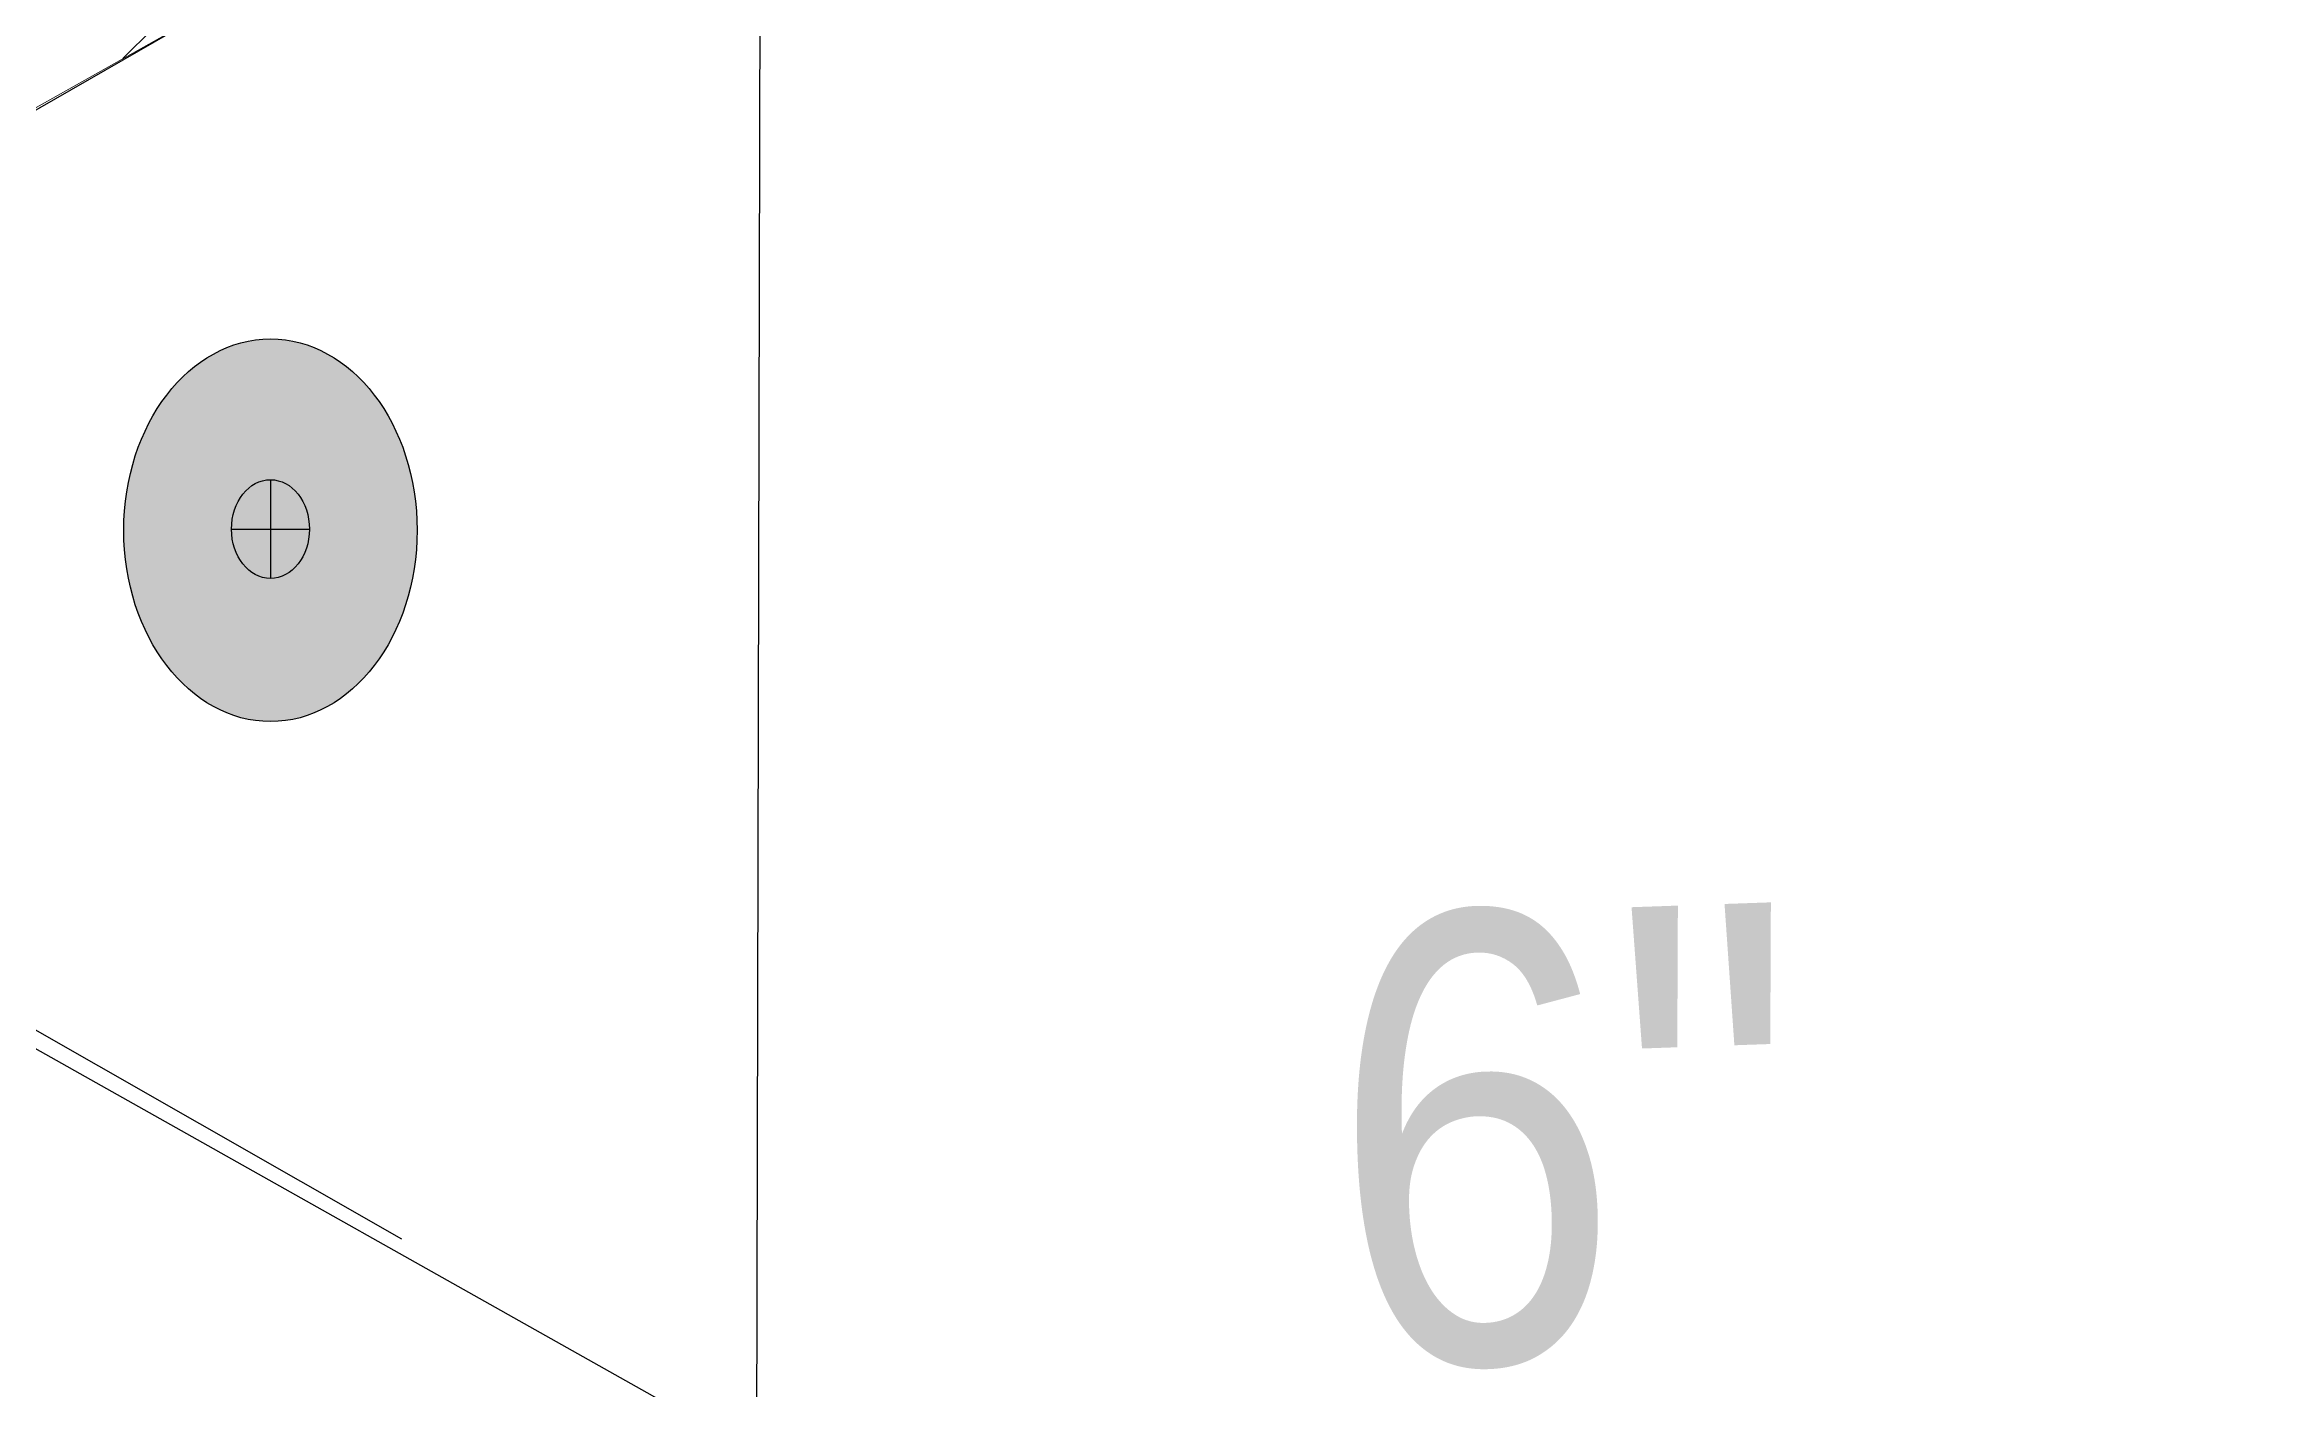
# Model space of a CAD drawing. Extents: x -1337 to 5791, y -3809 to 1769.
# Drawn here: x 4459.4 to 4515.1, y -2119.7 to -2086.1 of the extents above; entities that cross this region are included whole.
import ezdxf

# ---------------------------------------------------------------- set-up
doc = ezdxf.new("R2010")
doc.units = 0
doc.header["$MEASUREMENT"] = 0
doc.linetypes.add('AI-Linetype-61', pattern=[13.504076, 9.002717, -4.501359])
doc.linetypes.add('AI-Linetype-62', pattern=[13.504076, 9.002717, -4.501359])
for name, color, linetype, lineweight in [('G-ANNO-TTLB', 7, 'Continuous', 0), ('Layer 12', 7, 'Continuous', 0), ('TYVEK', 7, 'Continuous', 0), ('WALL SCRATCH', 7, 'Continuous', 0), ('X-REF - TRACED', 7, 'Continuous', 0)]:
    doc.layers.add(name, color=color, linetype=linetype, lineweight=lineweight)

# ---------------------------------------------------------------- blocks, each defined once
blk = doc.blocks.new('Block_291')
at = {"layer": 'WALL SCRATCH', "true_color": 0x003b71, "transparency": 33554687}
h = blk.add_hatch(color=156, dxfattribs=at)
h.dxf.hatch_style = 2
edge = h.paths.add_edge_path()
edge.add_ellipse((4465.073, -2098.216), major_axis=(0, 4.781), ratio=0.766948, start_angle=0, end_angle=360)
at = {"layer": 'WALL SCRATCH', "color": 18, "lineweight": 25, "true_color": 0x080808}
for p, q in [((4465.073, -2096.952), (4465.073, -2099.42)), ((4464.1, -2098.186), (4466.047, -2098.186))]:
    blk.add_line(p, q, dxfattribs=at)
at = {"layer": 'WALL SCRATCH', "color": 8, "lineweight": 25, "true_color": 0x808080}
blk.add_lwpolyline([(4464.561, -2103.327)], dxfattribs=at)
at = {"layer": 'WALL SCRATCH', "color": 18, "lineweight": 25, "true_color": 0x000000}
blk.add_ellipse((4465.073, -2098.216), major_axis=(0, 4.781), ratio=0.766948, dxfattribs=at)
at = {"layer": 'WALL SCRATCH', "color": 18, "lineweight": 25, "true_color": 0x080808}
blk.add_ellipse((4465.073, -2098.186), major_axis=(0, 1.234), ratio=0.788846, dxfattribs=at)
blk = doc.blocks.new('Block_289')
at = {"layer": 'WALL SCRATCH'}
blk.add_blockref('Block_291', (0, 0), dxfattribs=at)
blk = doc.blocks.new('Block_284')
at = {"layer": 'WALL SCRATCH'}
blk.add_blockref('Block_289', (0, 0), dxfattribs=at)
blk = doc.blocks.new('Block_304')
at = {"layer": 'WALL SCRATCH', "true_color": 0x003b71, "transparency": 33554687}
h = blk.add_hatch(color=156, dxfattribs=at)
h.dxf.hatch_style = 2
edge = h.paths.add_edge_path()
edge.add_ellipse((4465.073, -2098.216), major_axis=(0, 4.781), ratio=0.766948, start_angle=0, end_angle=360)
at = {"layer": 'WALL SCRATCH', "color": 18, "lineweight": 25, "true_color": 0x080808}
for p, q in [((4465.073, -2096.952), (4465.073, -2099.42)), ((4464.1, -2098.186), (4466.047, -2098.186))]:
    blk.add_line(p, q, dxfattribs=at)
at = {"layer": 'WALL SCRATCH', "color": 8, "lineweight": 25, "true_color": 0x808080}
blk.add_lwpolyline([(4464.561, -2103.327)], dxfattribs=at)
at = {"layer": 'WALL SCRATCH', "color": 18, "lineweight": 25, "true_color": 0x000000}
blk.add_ellipse((4465.073, -2098.216), major_axis=(0, 4.781), ratio=0.766948, dxfattribs=at)
at = {"layer": 'WALL SCRATCH', "color": 18, "lineweight": 25, "true_color": 0x080808}
blk.add_ellipse((4465.073, -2098.186), major_axis=(0, 1.234), ratio=0.788846, dxfattribs=at)
blk = doc.blocks.new('Block_302')
at = {"layer": 'WALL SCRATCH'}
blk.add_blockref('Block_304', (0, 0), dxfattribs=at)
blk = doc.blocks.new('Block_297')
at = {"layer": 'WALL SCRATCH'}
blk.add_blockref('Block_302', (0, 0), dxfattribs=at)
blk = doc.blocks.new('Block_548')
at = {"layer": 'TYVEK', "color": 33, "lineweight": 25, "true_color": 0xcc9966}
blk.add_lwpolyline([(4460.162, -2090.49)], dxfattribs=at)
blk = doc.blocks.new('Block_549')
at = {"layer": 'TYVEK', "color": 2, "lineweight": 25, "true_color": 0xffff00}
blk.add_lwpolyline([(4460.162, -2109.975)], dxfattribs=at)
blk = doc.blocks.new('Block_550')
at = {"layer": 'TYVEK', "color": 1, "lineweight": 25, "true_color": 0xff0000}
blk.add_lwpolyline([(4460.162, -2111.206)], dxfattribs=at)
blk = doc.blocks.new('Block_553')
at = {"layer": 'TYVEK', "color": 1, "lineweight": 25, "true_color": 0xff0000}
blk.add_lwpolyline([(4460.162, -2111.206)], dxfattribs=at)
blk = doc.blocks.new('Block_555')
at = {"layer": 'TYVEK', "color": 4, "linetype": 'AI-Linetype-61', "lineweight": 25, "true_color": 0x00ffff}
blk.add_lwpolyline([(4481.132, -2097.857)], dxfattribs=at)
at = {"layer": 'TYVEK', "color": 4, "linetype": 'AI-Linetype-62', "lineweight": 25, "true_color": 0x00ffff}
blk.add_lwpolyline([(4460.183, -2109.83)], dxfattribs=at)
blk = doc.blocks.new('Block_557')
at = {"layer": 'TYVEK', "color": 4, "lineweight": 25, "true_color": 0x00ffff}
for points in [[(4486.305, -2086.085)], [(4486.305, -2119.52)]]:
    blk.add_lwpolyline(points, dxfattribs=at)
blk = doc.blocks.new('Block_559')
at = {"layer": 'TYVEK', "color": 4, "lineweight": 25, "true_color": 0x00ffff}
blk.add_lwpolyline([(4460.183, -2109.83)], dxfattribs=at)
blk = doc.blocks.new('Block_560')
at = {"layer": 'TYVEK', "color": 2, "lineweight": 25, "true_color": 0xffff00}
blk.add_lwpolyline([(4460.162, -2109.975)], dxfattribs=at)
blk = doc.blocks.new('Block_561')
at = {"layer": 'TYVEK', "color": 2, "lineweight": 25, "true_color": 0xffff00}
blk.add_lwpolyline([(4459.865, -2105.434)], dxfattribs=at)
blk = doc.blocks.new('Block_562')
at = {"layer": 'TYVEK', "color": 1, "lineweight": 25, "true_color": 0xff0000}
blk.add_lwpolyline([(4460.162, -2111.206)], dxfattribs=at)
blk = doc.blocks.new('Block_563')
at = {"layer": 'TYVEK', "color": 1, "lineweight": 25, "true_color": 0xff0000}
blk.add_lwpolyline([(4460.183, -2109.419)], dxfattribs=at)
blk = doc.blocks.new('Block_570')
at = {"layer": 'TYVEK', "color": 1, "lineweight": 25, "true_color": 0xff0000}
blk.add_lwpolyline([(4460.283, -2111.549)], dxfattribs=at)
blk = doc.blocks.new('Block_589')
at = {"layer": 'TYVEK', "color": 1, "lineweight": 25, "true_color": 0xff0000}
blk.add_lwpolyline([(4460.87, -2112.767)], dxfattribs=at)
blk = doc.blocks.new('Block_790')
at = {"layer": 'X-REF - TRACED', "true_color": 0x848484, "transparency": 33554687}
h = blk.add_hatch(color=252, dxfattribs=at)
h.dxf.hatch_style = 2
h.paths.add_polyline_path([(4425.76, -2116.829), (4425.76, -2123.979), (4422.95, -2122.359), (4422.95, -2115.199)])
h = blk.add_hatch(color=252, dxfattribs=at)
h.dxf.hatch_style = 2
edge = h.paths.add_edge_path()
edge.add_spline(control_points=[(4448.9, -2125.849), (4448.51, -2130.139), (4447.669, -2132.559), (4445.629, -2135.449), (4445.629, -2135.449), (4442.629, -2133.719), (4442.629, -2133.719), (4440.58, -2128.609), (4439.679, -2125.249), (4439.359, -2120.809), (4439.599, -2120.799), (4439.83, -2120.779), (4440.059, -2120.739), (4440.059, -2120.739), (4442.059, -2121.899), (4442.059, -2121.899), (4442.27, -2125.869), (4442.999, -2128.899), (4444.119, -2132.079), (4445.27, -2130.209), (4446.02, -2128.029), (4446.2, -2124.289), (4446.2, -2124.289), (4448.9, -2125.849), (4448.9, -2125.849)], knot_values=[0, 0, 0, 0, 1, 1, 1, 2, 2, 2, 3, 3, 3, 4, 4, 4, 5, 5, 5, 6, 6, 6, 7, 7, 7, 8, 8, 8, 8], degree=3, periodic=0)
h = blk.add_hatch(color=252, dxfattribs=at)
h.dxf.hatch_style = 2
edge = h.paths.add_edge_path()
edge.add_spline(control_points=[(4456.489, -2134.889), (4456.489, -2134.889), (4452.77, -2132.739), (4452.77, -2132.739), (4452.939, -2131.309), (4453.689, -2130.819), (4454.82, -2131.469), (4455.9, -2132.099), (4456.489, -2133.359), (4456.489, -2134.619), (4456.489, -2134.619), (4456.489, -2134.889), (4456.489, -2134.889)], knot_values=[0, 0, 0, 0, 1, 1, 1, 2, 2, 2, 3, 3, 3, 4, 4, 4, 4], degree=3, periodic=0)
edge = h.paths.add_edge_path()
edge.add_spline(control_points=[(4459.08, -2136.559), (4459.08, -2133.549), (4457.39, -2130.479), (4454.82, -2128.999), (4451.939, -2127.339), (4449.96, -2128.619), (4449.96, -2132.199), (4449.96, -2135.929), (4452.119, -2139.469), (4455.28, -2141.289), (4456.57, -2142.039), (4457.849, -2142.459), (4458.71, -2142.509), (4458.71, -2142.509), (4458.28, -2139.759), (4458.28, -2139.759), (4457.429, -2139.679), (4456.51, -2139.389), (4455.549, -2138.839), (4453.979, -2137.929), (4453.059, -2136.589), (4452.799, -2134.649), (4452.799, -2134.649), (4458.999, -2138.219), (4458.999, -2138.219), (4459.039, -2137.799), (4459.08, -2137.239), (4459.08, -2136.559)], knot_values=[0, 0, 0, 0, 1, 1, 1, 2, 2, 2, 3, 3, 3, 4, 4, 4, 5, 5, 5, 6, 6, 6, 7, 7, 7, 8, 8, 8, 9, 9, 9, 9], degree=3, periodic=0)
h = blk.add_hatch(color=252, dxfattribs=at)
h.dxf.hatch_style = 2
edge = h.paths.add_edge_path()
edge.add_spline(control_points=[(4467.099, -2141.709), (4468.669, -2140.929), (4469.53, -2139.699), (4469.59, -2137.799), (4469.59, -2137.799), (4466.909, -2136.249), (4466.909, -2136.249), (4466.59, -2138.249), (4465.689, -2139.299), (4463.849, -2139.609), (4463.849, -2139.609), (4463.849, -2129.689), (4463.849, -2129.689), (4463.849, -2129.689), (4461.14, -2128.279), (4461.14, -2128.279), (4461.14, -2128.279), (4461.14, -2144.409), (4461.14, -2144.409), (4461.14, -2144.409), (4463.849, -2145.969), (4463.849, -2145.969), (4463.849, -2145.969), (4463.849, -2142.599), (4463.849, -2142.599), (4464.32, -2142.529), (4464.749, -2142.439), (4465.159, -2142.339), (4465.159, -2142.339), (4467.419, -2148.029), (4467.419, -2148.029), (4467.419, -2148.029), (4470.359, -2149.729), (4470.359, -2149.729), (4470.359, -2149.729), (4467.099, -2141.709), (4467.099, -2141.709)], knot_values=[0, 0, 0, 0, 1, 1, 1, 2, 2, 2, 3, 3, 3, 4, 4, 4, 5, 5, 5, 6, 6, 6, 7, 7, 7, 8, 8, 8, 9, 9, 9, 10, 10, 10, 11, 11, 11, 12, 12, 12, 12], degree=3, periodic=0)
at = {"layer": 'X-REF - TRACED'}
blk.add_lwpolyline([(4425.76, -2116.829), (4425.76, -2123.979), (4422.95, -2122.359), (4422.95, -2115.199)], close=True, dxfattribs=at)
for points, knots in [([(4448.9, -2125.849), (4448.51, -2130.139), (4447.669, -2132.559), (4445.629, -2135.449), (4445.629, -2135.449), (4442.629, -2133.719), (4442.629, -2133.719), (4440.58, -2128.609), (4439.679, -2125.249), (4439.359, -2120.809), (4439.599, -2120.799), (4439.83, -2120.779), (4440.059, -2120.739), (4440.059, -2120.739), (4442.059, -2121.899), (4442.059, -2121.899), (4442.27, -2125.869), (4442.999, -2128.899), (4444.119, -2132.079), (4445.27, -2130.209), (4446.02, -2128.029), (4446.2, -2124.289), (4446.2, -2124.289), (4448.9, -2125.849), (4448.9, -2125.849)], [0, 0, 0, 0, 1, 1, 1, 2, 2, 2, 3, 3, 3, 4, 4, 4, 5, 5, 5, 6, 6, 6, 7, 7, 7, 8, 8, 8, 8]), ([(4459.08, -2136.559), (4459.08, -2133.549), (4457.39, -2130.479), (4454.82, -2128.999), (4451.939, -2127.339), (4449.96, -2128.619), (4449.96, -2132.199), (4449.96, -2135.929), (4452.119, -2139.469), (4455.28, -2141.289), (4456.57, -2142.039), (4457.849, -2142.459), (4458.71, -2142.509), (4458.71, -2142.509), (4458.28, -2139.759), (4458.28, -2139.759), (4457.429, -2139.679), (4456.51, -2139.389), (4455.549, -2138.839), (4453.979, -2137.929), (4453.059, -2136.589), (4452.799, -2134.649), (4452.799, -2134.649), (4458.999, -2138.219), (4458.999, -2138.219), (4459.039, -2137.799), (4459.08, -2137.239), (4459.08, -2136.559)], [0, 0, 0, 0, 1, 1, 1, 2, 2, 2, 3, 3, 3, 4, 4, 4, 5, 5, 5, 6, 6, 6, 7, 7, 7, 8, 8, 8, 9, 9, 9, 9]), ([(4467.099, -2141.709), (4468.669, -2140.929), (4469.53, -2139.699), (4469.59, -2137.799), (4469.59, -2137.799), (4466.909, -2136.249), (4466.909, -2136.249), (4466.59, -2138.249), (4465.689, -2139.299), (4463.849, -2139.609), (4463.849, -2139.609), (4463.849, -2129.689), (4463.849, -2129.689), (4463.849, -2129.689), (4461.14, -2128.279), (4461.14, -2128.279), (4461.14, -2128.279), (4461.14, -2144.409), (4461.14, -2144.409), (4461.14, -2144.409), (4463.849, -2145.969), (4463.849, -2145.969), (4463.849, -2145.969), (4463.849, -2142.599), (4463.849, -2142.599), (4464.32, -2142.529), (4464.749, -2142.439), (4465.159, -2142.339), (4465.159, -2142.339), (4467.419, -2148.029), (4467.419, -2148.029), (4467.419, -2148.029), (4470.359, -2149.729), (4470.359, -2149.729), (4470.359, -2149.729), (4467.099, -2141.709), (4467.099, -2141.709)], [0, 0, 0, 0, 1, 1, 1, 2, 2, 2, 3, 3, 3, 4, 4, 4, 5, 5, 5, 6, 6, 6, 7, 7, 7, 8, 8, 8, 9, 9, 9, 10, 10, 10, 11, 11, 11, 12, 12, 12, 12]), ([(4456.489, -2134.889), (4456.489, -2134.889), (4452.77, -2132.739), (4452.77, -2132.739), (4452.939, -2131.309), (4453.689, -2130.819), (4454.82, -2131.469), (4455.9, -2132.099), (4456.489, -2133.359), (4456.489, -2134.619), (4456.489, -2134.619), (4456.489, -2134.889), (4456.489, -2134.889)], [0, 0, 0, 0, 1, 1, 1, 2, 2, 2, 3, 3, 3, 4, 4, 4, 4])]:
    blk.add_open_spline(points, degree=3, knots=knots, dxfattribs=at)
blk = doc.blocks.new('Block_789')
at = {"layer": 'X-REF - TRACED', "true_color": 0x848484, "transparency": 33554687}
h = blk.add_hatch(color=252, dxfattribs=at)
h.dxf.hatch_style = 2
edge = h.paths.add_edge_path()
edge.add_spline(control_points=[(4438.57, -2120.879), (4438.57, -2120.879), (4434.229, -2133.819), (4434.229, -2133.819), (4434.229, -2133.819), (4431.53, -2132.249), (4431.53, -2132.249), (4431.53, -2132.249), (4432.919, -2128.109), (4432.919, -2128.109), (4432.919, -2128.109), (4432.369, -2127.799), (4432.369, -2127.799), (4430.999, -2124.369), (4430.15, -2121.739), (4429.64, -2119.029), (4430.489, -2119.459), (4431.369, -2119.809), (4432.26, -2120.089), (4432.59, -2122.079), (4433.08, -2123.879), (4433.71, -2125.729), (4433.71, -2125.729), (4435.369, -2120.769), (4435.369, -2120.769), (4436.439, -2120.909), (4437.51, -2120.939), (4438.57, -2120.879)], knot_values=[0, 0, 0, 0, 1, 1, 1, 2, 2, 2, 3, 3, 3, 4, 4, 4, 5, 5, 5, 6, 6, 6, 7, 7, 7, 8, 8, 8, 9, 9, 9, 9], degree=3, periodic=0)
at = {"layer": 'X-REF - TRACED'}
blk.add_open_spline([(4438.57, -2120.879), (4438.57, -2120.879), (4434.229, -2133.819), (4434.229, -2133.819), (4434.229, -2133.819), (4431.53, -2132.249), (4431.53, -2132.249), (4431.53, -2132.249), (4432.919, -2128.109), (4432.919, -2128.109), (4432.919, -2128.109), (4432.369, -2127.799), (4432.369, -2127.799), (4430.999, -2124.369), (4430.15, -2121.739), (4429.64, -2119.029), (4430.489, -2119.459), (4431.369, -2119.809), (4432.26, -2120.089), (4432.59, -2122.079), (4433.08, -2123.879), (4433.71, -2125.729), (4433.71, -2125.729), (4435.369, -2120.769), (4435.369, -2120.769), (4436.439, -2120.909), (4437.51, -2120.939), (4438.57, -2120.879)], degree=3, knots=[0, 0, 0, 0, 1, 1, 1, 2, 2, 2, 3, 3, 3, 4, 4, 4, 5, 5, 5, 6, 6, 6, 7, 7, 7, 8, 8, 8, 9, 9, 9, 9], dxfattribs=at)
blk.add_blockref('Block_790', (0, 0), dxfattribs=at)
blk = doc.blocks.new('Block_788')
at = {"layer": 'X-REF - TRACED'}
blk.add_blockref('Block_789', (0, 0), dxfattribs=at)
blk = doc.blocks.new('Block_787')
at = {"layer": 'X-REF - TRACED'}
blk.add_blockref('Block_788', (0, 0), dxfattribs=at)
blk = doc.blocks.new('Block_786')
at = {"layer": 'X-REF - TRACED'}
blk.add_blockref('Block_787', (0, 0), dxfattribs=at)

msp = doc.modelspace()

# ---------------------------------------------------------------- hatches: boundary and pattern name
at = {"layer": 'G-ANNO-TTLB', "true_color": 0xff00ff, "transparency": 33554687}
h = msp.add_hatch(color=6, dxfattribs=at)
edge = h.paths.add_edge_path()
edge.add_spline(control_points=[(5472, -3692.604), (5472, -3692.604), (2542.482, -3692.604), (2542.482, -3692.604), (2542.482, -3692.604), (2542.482, -1235.604), (2542.482, -1235.604), (2542.482, -1235.604), (5472, -1235.604), (5472, -1235.604), (5472, -1235.604), (5472, -3692.604), (5472, -3692.604)], knot_values=[0, 0, 0, 0, 1, 1, 1, 2, 2, 2, 3, 3, 3, 4, 4, 4, 4], degree=3, periodic=0)
edge = h.paths.add_edge_path()
edge.add_spline(control_points=[(2551.482, -1244.604), (2551.482, -1244.604), (2551.482, -3683.604), (2551.482, -3683.604), (2551.482, -3683.604), (5463, -3683.604), (5463, -3683.604), (5463, -3683.604), (5463, -1244.604), (5463, -1244.604), (5463, -1244.604), (2551.482, -1244.604), (2551.482, -1244.604)], knot_values=[0, 0, 0, 0, 1, 1, 1, 2, 2, 2, 3, 3, 3, 4, 4, 4, 4], degree=3, periodic=0)
edge.add_line((2551.482, -1244.604), (2551.482, -1244.604))
at = {"layer": 'Layer 12', "true_color": 0x000000, "transparency": 33554457}
h = msp.add_hatch(dxfattribs=at)
h.set_pattern_fill('_U', color=18, scale=10, angle=45, style=2, pattern_type=0)
h.set_pattern_definition([(45, (0, 0), (-7.071067, 7.071069), [])])
h.paths.add_polyline_path([(4464.238, -2084.821), (4429.416, -2104.405), (4429.517, -2093.159), (4463.786, -2072.482)])

# ---------------------------------------------------------------- linework, layer by layer
at = {"layer": 'G-ANNO-TTLB'}
for points in [[(5472, -3692.604), (5472, -3692.604), (2542.482, -3692.604), (2542.482, -3692.604), (2542.482, -3692.604), (2542.482, -1235.604), (2542.482, -1235.604), (2542.482, -1235.604), (5472, -1235.604), (5472, -1235.604), (5472, -1235.604), (5472, -3692.604), (5472, -3692.604)], [(2551.482, -1244.604), (2551.482, -1244.604), (2551.482, -3683.604), (2551.482, -3683.604), (2551.482, -3683.604), (5463, -3683.604), (5463, -3683.604), (5463, -3683.604), (5463, -1244.604), (5463, -1244.604), (5463, -1244.604), (2551.482, -1244.604), (2551.482, -1244.604)]]:
    msp.add_open_spline(points, degree=3, knots=[0, 0, 0, 0, 1, 1, 1, 2, 2, 2, 3, 3, 3, 4, 4, 4, 4], dxfattribs=at)
at = {"layer": 'Layer 12'}
msp.add_lwpolyline([(4464.238, -2084.821), (4429.416, -2104.405), (4429.517, -2093.159), (4463.786, -2072.482)], close=True, dxfattribs=at)
at = {"layer": 'TYVEK', "color": 1, "lineweight": 25, "true_color": 0xff0000}
msp.add_line((4431.467, -2095.58), (4499.063, -2133.586), dxfattribs=at)
at = {"layer": 'TYVEK', "color": 4, "lineweight": 25, "true_color": 0x00ffff}
msp.add_line((4454.722, -2108.151), (4468.351, -2115.923), dxfattribs=at)
msp.add_lwpolyline([(4429.197, -2104.941), (4429.196, -2093.326), (4464.206, -2071.997), (4464.238, -2084.821)], close=True, dxfattribs=at)
at = {"layer": 'TYVEK', "color": 33, "lineweight": 25, "true_color": 0xcc9966}
msp.add_lwpolyline([(4460.162, -2090.49)], dxfattribs=at)
at = {"layer": 'TYVEK', "color": 1, "lineweight": 25, "true_color": 0xff0000}
msp.add_lwpolyline([(4478.879, -2090.708)], dxfattribs=at)
at = {"layer": 'WALL SCRATCH', "color": 18, "lineweight": 25, "true_color": 0x000000}
msp.add_line((4477.718, -1894.617), (4477.115, -2171.206), dxfattribs=at)
msp.add_line((4477.718, -1894.617), (4477.115, -2171.206), dxfattribs=at)

# ---------------------------------------------------------------- block references
at = {"layer": 'TYVEK'}
for name in ['Block_548', 'Block_561', 'Block_560', 'Block_549', 'Block_559', 'Block_550', 'Block_553', 'Block_562', 'Block_563', 'Block_570', 'Block_589', 'Block_557', 'Block_555']:
    msp.add_blockref(name, (0, 0), dxfattribs=at)
at = {"layer": 'WALL SCRATCH'}
for name in ['Block_284', 'Block_297']:
    msp.add_blockref(name, (0, 0), dxfattribs=at)
at = {"layer": 'X-REF - TRACED'}
msp.add_blockref('Block_786', (0, 0), dxfattribs=at)

# ---------------------------------------------------------------- texts
at = {"layer": 'TYVEK', "insert": (4491.782, -2119.312), "char_height": 0.2, "attachment_point": 7, "rotation": 1.9995}
msp.add_mtext('\\C1;\\c255;\\FArial Narrow|b0|i0|c1;\\H11.253385;\\W0.999999;6"', dxfattribs=at)

doc.saveas('drawing.dxf')
